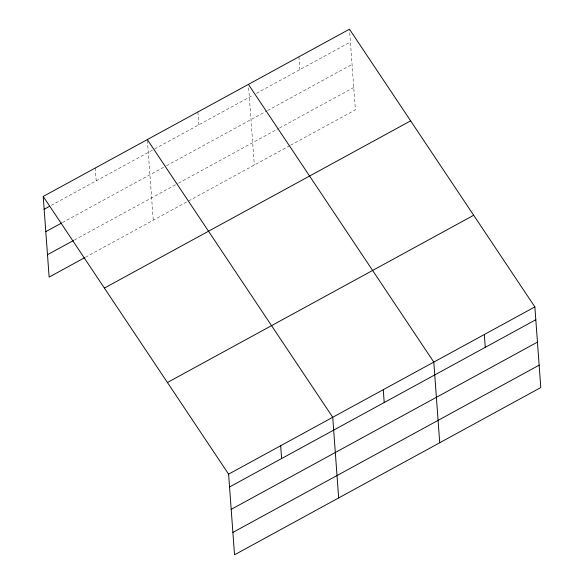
<?xml version="1.0" encoding="UTF-8"?>
<svg xmlns="http://www.w3.org/2000/svg" width="584" height="584" viewBox="0 0 584 584"><rect width="100%" height="100%" fill="white"/><g stroke="black" fill="none" stroke-linecap="round" stroke-linejoin="round"><path stroke-width="0.44" stroke-dasharray="2.92 2.19" d="M51.253 205.393L153.811 149.394M154.599 148.964L253.295 95.068M256.449 93.338L350.407 42.033M62.364 222.606L165.717 166.17M166.506 165.739L266.779 110.975M267.567 110.544L352.05 64.415M74.314 240.068L177.675 183.624M178.463 183.186L278.736 128.429M279.524 127.998L353.743 87.469M85.425 257.274L289.854 145.635M290.642 145.204L355.393 109.85L349.531 30.054M298.935 56.794L299.877 69.627M248.653 87.812L254.325 165.038M197.874 111.982L198.816 124.815M147.402 140.43L153.263 220.226M95.272 168.01L96.214 180.843"/><path stroke-width="0.88" d="M43.209 196.443L349.466 29.2L534.864 306.907L540.791 387.557L234.534 554.8L228.607 474.15L43.209 196.443L49.136 277.093L84.629 257.705M44.15 209.269L49.676 206.254M45.8 231.651L61.575 223.037M47.494 254.712L73.526 240.498M104.39 288.08L410.647 120.844M167.425 382.505L473.682 215.262M228.607 474.15L534.864 306.907M229.556 486.983L535.805 319.74M231.198 509.358L537.448 342.122M232.892 532.418L539.141 365.183M248.404 84.388L433.803 362.095L439.723 442.752M147.336 139.576L332.734 417.29L338.662 497.94M484.333 334.501L485.275 347.334M383.272 389.689L384.214 402.522M280.67 445.716L281.619 458.549"/></g></svg>
